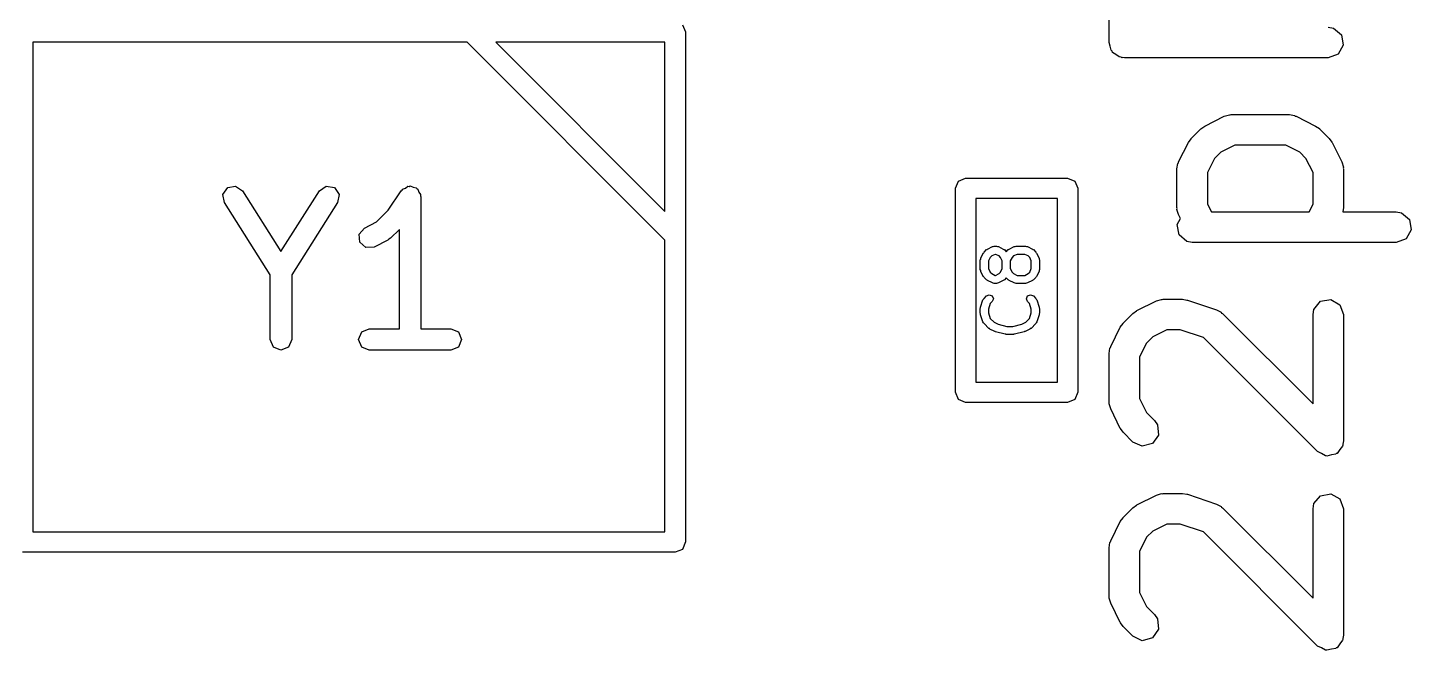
# Model space of a CAD drawing. Extents: x 115 to 337, y -185 to -59.
# Drawn here: x 221.97 to 228.75, y -105.66 to -102.6 of the extents above; entities that cross this region are included whole.
import ezdxf

# ---------------------------------------------------------------- set-up
doc = ezdxf.new("R2010")
doc.units = 0
doc.layers.add('BLACK', color=7, linetype='CONTINUOUS')

msp = doc.modelspace()

# ---------------------------------------------------------------- linework, layer by layer
at = {"layer": 'BLACK', "linetype": 'CONTINUOUS'}
for p, q in [((227.268, -102.678), (227.268, -102.229)), ((225.177, -102.591), (225.191, -102.626)), ((225.191, -102.626), (225.191, -105.126)), ((228.343, -102.603), (228.368, -102.607)), ((228.368, -102.607), (228.408, -102.64)), ((221.992, -102.676), (221.992, -105.076)), ((224.121, -102.676), (221.992, -102.676)), ((225.091, -103.647), (224.121, -102.676)), ((224.262, -102.676), (225.091, -103.506)), ((225.091, -102.676), (224.262, -102.676)), ((225.091, -103.506), (225.091, -102.676)), ((227.274, -102.696), (227.268, -102.678)), ((227.278, -102.715), (227.274, -102.696)), ((228.416, -102.691), (228.391, -102.735)), ((228.408, -102.64), (228.416, -102.691)), ((227.283, -102.72), (227.278, -102.715)), ((227.285, -102.726), (227.283, -102.72)), ((227.302, -102.736), (227.285, -102.726)), ((227.317, -102.748), (227.302, -102.736)), ((227.327, -102.75), (227.317, -102.748)), ((227.33, -102.752), (227.327, -102.75)), ((227.333, -102.751), (227.33, -102.752)), ((227.343, -102.753), (227.333, -102.751)), ((228.343, -102.753), (227.343, -102.753)), ((228.391, -102.735), (228.343, -102.753)), ((227.738, -103.087), (227.833, -103.039)), ((227.833, -103.039), (227.858, -103.032)), ((227.858, -103.032), (227.862, -103.033)), ((227.862, -103.033), (227.866, -103.031)), ((227.866, -103.031), (228.152, -103.031)), ((228.152, -103.031), (228.178, -103.036)), ((228.178, -103.036), (228.181, -103.039)), ((228.181, -103.039), (228.186, -103.039)), ((228.186, -103.039), (228.281, -103.087)), ((227.671, -103.149), (227.718, -103.101)), ((227.718, -103.101), (227.737, -103.088)), ((227.737, -103.088), (227.738, -103.087)), ((228.281, -103.087), (228.299, -103.1)), ((228.299, -103.1), (228.3, -103.101)), ((228.3, -103.101), (228.348, -103.149)), ((227.609, -103.263), (227.657, -103.168)), ((227.657, -103.168), (227.67, -103.15)), ((227.67, -103.15), (227.671, -103.149)), ((228.348, -103.149), (228.361, -103.167)), ((228.361, -103.167), (228.362, -103.168)), ((228.362, -103.168), (228.41, -103.263)), ((227.816, -103.216), (227.785, -103.246)), ((227.884, -103.181), (227.816, -103.216)), ((228.134, -103.181), (227.884, -103.181)), ((228.203, -103.216), (228.134, -103.181)), ((228.233, -103.246), (228.203, -103.216)), ((227.601, -103.297), (227.605, -103.271)), ((227.601, -103.487), (227.601, -103.297)), ((227.605, -103.271), (227.608, -103.268)), ((227.608, -103.268), (227.609, -103.263)), ((227.785, -103.246), (227.751, -103.315)), ((228.268, -103.315), (228.233, -103.246)), ((228.41, -103.263), (228.417, -103.288)), ((228.417, -103.288), (228.416, -103.293)), ((228.416, -103.293), (228.418, -103.297)), ((228.418, -103.297), (228.418, -103.487)), ((226.515, -103.392), (226.53, -103.357)), ((226.53, -103.357), (226.565, -103.342)), ((226.565, -103.342), (227.065, -103.342)), ((227.065, -103.342), (227.101, -103.357)), ((227.101, -103.357), (227.115, -103.392)), ((227.751, -103.315), (227.751, -103.47)), ((228.268, -103.47), (228.268, -103.315)), ((222.924, -103.422), (222.947, -103.389)), ((222.931, -103.462), (222.924, -103.422)), ((222.947, -103.389), (222.986, -103.382)), ((222.986, -103.382), (223.019, -103.405)), ((223.019, -103.405), (223.208, -103.702)), ((223.208, -103.702), (223.397, -103.405)), ((223.397, -103.405), (223.43, -103.382)), ((223.43, -103.382), (223.47, -103.389)), ((223.47, -103.389), (223.493, -103.422)), ((223.493, -103.422), (223.486, -103.462)), ((223.734, -103.5), (223.798, -103.404)), ((223.798, -103.404), (223.802, -103.401)), ((223.802, -103.401), (223.804, -103.396)), ((223.804, -103.396), (223.819, -103.391)), ((223.819, -103.391), (223.831, -103.382)), ((223.831, -103.382), (223.837, -103.383)), ((223.837, -103.383), (223.841, -103.381)), ((223.841, -103.381), (223.856, -103.387)), ((223.856, -103.387), (223.871, -103.39)), ((223.871, -103.39), (223.874, -103.394)), ((223.874, -103.394), (223.879, -103.396)), ((223.879, -103.396), (223.884, -103.411)), ((223.884, -103.411), (223.893, -103.423)), ((223.893, -103.423), (223.892, -103.429)), ((223.892, -103.429), (223.894, -103.434)), ((223.894, -103.434), (223.894, -104.081)), ((226.515, -104.392), (226.515, -103.392)), ((226.615, -103.442), (226.615, -104.342)), ((227.015, -103.442), (226.615, -103.442)), ((227.015, -104.342), (227.015, -103.442)), ((227.115, -103.392), (227.115, -104.392)), ((223.156, -103.816), (222.931, -103.462)), ((223.486, -103.462), (223.261, -103.816)), ((223.677, -103.557), (223.734, -103.5)), ((227.602, -103.492), (227.601, -103.487)), ((227.601, -103.496), (227.602, -103.492)), ((227.609, -103.521), (227.601, -103.496)), ((227.751, -103.47), (227.77, -103.508)), ((227.77, -103.508), (228.249, -103.508)), ((228.249, -103.508), (228.268, -103.47)), ((228.418, -103.487), (228.414, -103.508)), ((228.414, -103.508), (228.676, -103.508)), ((228.676, -103.508), (228.702, -103.512)), ((228.702, -103.512), (228.741, -103.545)), ((223.618, -103.587), (223.677, -103.557)), ((227.602, -103.57), (227.619, -103.541)), ((227.611, -103.62), (227.602, -103.57)), ((227.619, -103.541), (227.609, -103.521)), ((228.741, -103.545), (228.75, -103.596)), ((223.592, -103.617), (223.618, -103.587)), ((223.595, -103.657), (223.592, -103.617)), ((223.732, -103.647), (223.665, -103.681)), ((223.737, -103.641), (223.732, -103.647)), ((223.745, -103.637), (223.737, -103.641)), ((223.789, -103.594), (223.745, -103.637)), ((223.789, -104.081), (223.789, -103.594)), ((225.091, -105.076), (225.091, -103.647)), ((227.65, -103.653), (227.611, -103.62)), ((228.724, -103.64), (228.676, -103.658)), ((228.75, -103.596), (228.724, -103.64)), ((223.625, -103.683), (223.595, -103.657)), ((223.665, -103.681), (223.625, -103.683)), ((226.639, -103.734), (226.651, -103.711)), ((226.651, -103.711), (226.654, -103.708)), ((226.654, -103.708), (226.655, -103.705)), ((226.655, -103.705), (226.667, -103.693)), ((226.667, -103.693), (226.67, -103.692)), ((226.67, -103.692), (226.672, -103.69)), ((226.672, -103.69), (226.696, -103.678)), ((226.709, -103.716), (226.693, -103.724)), ((226.696, -103.678), (226.7, -103.678)), ((226.7, -103.678), (226.705, -103.676)), ((226.705, -103.676), (226.717, -103.676)), ((226.712, -103.716), (226.709, -103.716)), ((226.729, -103.724), (226.712, -103.716)), ((226.717, -103.676), (226.721, -103.678)), ((226.721, -103.678), (226.726, -103.678)), ((226.726, -103.678), (226.749, -103.69)), ((226.749, -103.69), (226.752, -103.692)), ((226.752, -103.692), (226.755, -103.693)), ((226.755, -103.693), (226.764, -103.703)), ((226.764, -103.703), (226.774, -103.693)), ((226.774, -103.693), (226.777, -103.692)), ((226.777, -103.692), (226.779, -103.69)), ((226.779, -103.69), (226.803, -103.678)), ((226.817, -103.716), (226.8, -103.724)), ((226.803, -103.678), (226.808, -103.678)), ((226.808, -103.678), (226.812, -103.676)), ((226.812, -103.676), (226.859, -103.676)), ((226.855, -103.716), (226.817, -103.716)), ((226.871, -103.724), (226.855, -103.716)), ((226.859, -103.676), (226.864, -103.678)), ((226.864, -103.678), (226.868, -103.678)), ((226.868, -103.678), (226.892, -103.69)), ((226.892, -103.69), (226.894, -103.692)), ((226.894, -103.692), (226.897, -103.693)), ((226.897, -103.693), (226.909, -103.705)), ((226.909, -103.705), (226.911, -103.708)), ((226.911, -103.708), (226.913, -103.711)), ((226.913, -103.711), (226.925, -103.734)), ((227.676, -103.658), (227.65, -103.653)), ((228.676, -103.658), (227.676, -103.658)), ((226.637, -103.743), (226.639, -103.739)), ((226.637, -103.791), (226.637, -103.743)), ((226.639, -103.739), (226.639, -103.734)), ((226.685, -103.731), (226.677, -103.748)), ((226.677, -103.748), (226.677, -103.786)), ((226.677, -103.786), (226.685, -103.803)), ((226.693, -103.724), (226.685, -103.731)), ((226.736, -103.731), (226.729, -103.724)), ((226.744, -103.748), (226.736, -103.731)), ((226.736, -103.803), (226.744, -103.786)), ((226.744, -103.786), (226.744, -103.748)), ((226.793, -103.731), (226.784, -103.748)), ((226.784, -103.748), (226.784, -103.786)), ((226.784, -103.786), (226.793, -103.803)), ((226.8, -103.724), (226.793, -103.731)), ((226.879, -103.731), (226.871, -103.724)), ((226.887, -103.748), (226.879, -103.731)), ((226.879, -103.803), (226.887, -103.786)), ((226.887, -103.786), (226.887, -103.748)), ((226.925, -103.734), (226.925, -103.739)), ((226.925, -103.739), (226.927, -103.743)), ((226.927, -103.743), (226.927, -103.791)), ((223.156, -104.134), (223.156, -103.816)), ((223.261, -103.816), (223.261, -104.134)), ((226.639, -103.795), (226.637, -103.791)), ((226.639, -103.8), (226.639, -103.795)), ((226.651, -103.824), (226.639, -103.8)), ((226.654, -103.826), (226.651, -103.824)), ((226.655, -103.829), (226.654, -103.826)), ((226.667, -103.841), (226.655, -103.829)), ((226.67, -103.842), (226.667, -103.841)), ((226.672, -103.845), (226.67, -103.842)), ((226.696, -103.856), (226.672, -103.845)), ((226.685, -103.803), (226.693, -103.81)), ((226.693, -103.81), (226.709, -103.819)), ((226.709, -103.819), (226.712, -103.819)), ((226.712, -103.819), (226.729, -103.81)), ((226.749, -103.845), (226.726, -103.856)), ((226.729, -103.81), (226.736, -103.803)), ((226.752, -103.842), (226.749, -103.845)), ((226.755, -103.841), (226.752, -103.842)), ((226.764, -103.831), (226.755, -103.841)), ((226.774, -103.841), (226.764, -103.831)), ((226.777, -103.842), (226.774, -103.841)), ((226.779, -103.845), (226.777, -103.842)), ((226.803, -103.856), (226.779, -103.845)), ((226.793, -103.803), (226.8, -103.81)), ((226.8, -103.81), (226.817, -103.819)), ((226.817, -103.819), (226.855, -103.819)), ((226.855, -103.819), (226.871, -103.81)), ((226.892, -103.845), (226.868, -103.856)), ((226.871, -103.81), (226.879, -103.803)), ((226.894, -103.842), (226.892, -103.845)), ((226.897, -103.841), (226.894, -103.842)), ((226.909, -103.829), (226.897, -103.841)), ((226.911, -103.826), (226.909, -103.829)), ((226.913, -103.824), (226.911, -103.826)), ((226.925, -103.8), (226.913, -103.824)), ((226.927, -103.791), (226.925, -103.795)), ((226.925, -103.795), (226.925, -103.8)), ((226.655, -103.932), (226.667, -103.92)), ((226.667, -103.92), (226.681, -103.914)), ((226.681, -103.914), (226.695, -103.92)), ((226.695, -103.92), (226.701, -103.934)), ((226.7, -103.857), (226.696, -103.856)), ((226.705, -103.859), (226.7, -103.857)), ((226.717, -103.859), (226.705, -103.859)), ((226.721, -103.857), (226.717, -103.859)), ((226.726, -103.856), (226.721, -103.857)), ((226.808, -103.857), (226.803, -103.856)), ((226.812, -103.859), (226.808, -103.857)), ((226.859, -103.859), (226.812, -103.859)), ((226.864, -103.857), (226.859, -103.859)), ((226.863, -103.934), (226.869, -103.92)), ((226.868, -103.856), (226.864, -103.857)), ((226.869, -103.92), (226.883, -103.914)), ((226.883, -103.914), (226.897, -103.92)), ((226.897, -103.92), (226.909, -103.932)), ((226.637, -103.981), (226.638, -103.978)), ((226.637, -104.005), (226.637, -103.981)), ((226.638, -103.975), (226.65, -103.939)), ((226.638, -103.978), (226.638, -103.975)), ((226.65, -103.939), (226.653, -103.936)), ((226.653, -103.936), (226.655, -103.932)), ((226.686, -103.957), (226.677, -103.985)), ((226.677, -103.985), (226.677, -104.002)), ((226.695, -103.948), (226.686, -103.957)), ((226.701, -103.934), (226.695, -103.948)), ((226.869, -103.948), (226.863, -103.934)), ((226.878, -103.957), (226.869, -103.948)), ((226.887, -103.985), (226.878, -103.957)), ((226.887, -104.002), (226.887, -103.985)), ((226.909, -103.932), (226.911, -103.936)), ((226.911, -103.936), (226.914, -103.939)), ((226.914, -103.939), (226.926, -103.975)), ((226.926, -103.975), (226.926, -103.978)), ((226.926, -103.978), (226.927, -103.981)), ((226.927, -103.981), (226.927, -104.005)), ((227.404, -103.992), (227.5, -103.944)), ((227.5, -103.944), (227.525, -103.937)), ((227.525, -103.937), (227.529, -103.938)), ((227.529, -103.938), (227.533, -103.936)), ((227.533, -103.936), (227.628, -103.936)), ((227.628, -103.936), (227.65, -103.94)), ((227.65, -103.94), (227.652, -103.94)), ((227.652, -103.94), (227.795, -103.988)), ((227.795, -103.988), (227.818, -104)), ((228.268, -104.011), (228.272, -103.986)), ((228.272, -103.986), (228.305, -103.946)), ((228.305, -103.946), (228.356, -103.937)), ((228.356, -103.937), (228.4, -103.963)), ((228.4, -103.963), (228.418, -104.011)), ((226.638, -104.008), (226.637, -104.005)), ((226.638, -104.012), (226.638, -104.008)), ((226.65, -104.047), (226.638, -104.012)), ((226.653, -104.051), (226.65, -104.047)), ((226.655, -104.055), (226.653, -104.051)), ((226.679, -104.079), (226.655, -104.055)), ((226.677, -104.002), (226.686, -104.03)), ((226.686, -104.03), (226.705, -104.048)), ((226.705, -104.048), (226.724, -104.058)), ((226.724, -104.058), (226.767, -104.069)), ((226.797, -104.069), (226.841, -104.058)), ((226.841, -104.058), (226.86, -104.048)), ((226.86, -104.048), (226.878, -104.03)), ((226.878, -104.03), (226.887, -104.002)), ((226.909, -104.055), (226.886, -104.079)), ((226.911, -104.051), (226.909, -104.055)), ((226.914, -104.047), (226.911, -104.051)), ((226.926, -104.012), (226.914, -104.047)), ((226.927, -104.005), (226.926, -104.008)), ((226.926, -104.008), (226.926, -104.012)), ((227.323, -104.073), (227.337, -104.055)), ((227.337, -104.053), (227.385, -104.006)), ((227.337, -104.055), (227.337, -104.053)), ((227.385, -104.006), (227.403, -103.993)), ((227.403, -103.993), (227.404, -103.992)), ((227.818, -104), (227.82, -104.004)), ((227.82, -104.004), (227.824, -104.006)), ((227.824, -104.006), (228.268, -104.449)), ((228.268, -104.449), (228.268, -104.011)), ((228.418, -104.011), (228.418, -104.63)), ((223.589, -104.134), (223.604, -104.096)), ((223.604, -104.096), (223.641, -104.081)), ((223.641, -104.081), (223.789, -104.081)), ((223.894, -104.081), (224.041, -104.081)), ((224.041, -104.081), (224.079, -104.096)), ((224.079, -104.096), (224.094, -104.134)), ((226.682, -104.08), (226.679, -104.079)), ((226.684, -104.083), (226.682, -104.08)), ((226.708, -104.095), (226.684, -104.083)), ((226.71, -104.095), (226.708, -104.095)), ((226.712, -104.096), (226.71, -104.095)), ((226.759, -104.108), (226.712, -104.096)), ((226.762, -104.108), (226.759, -104.108)), ((226.764, -104.109), (226.762, -104.108)), ((226.8, -104.109), (226.764, -104.109)), ((226.767, -104.069), (226.797, -104.069)), ((226.802, -104.108), (226.8, -104.109)), ((226.805, -104.108), (226.802, -104.108)), ((226.852, -104.096), (226.805, -104.108)), ((226.854, -104.095), (226.852, -104.096)), ((226.857, -104.095), (226.854, -104.095)), ((226.88, -104.083), (226.857, -104.095)), ((226.882, -104.08), (226.88, -104.083)), ((226.886, -104.079), (226.882, -104.08)), ((227.276, -104.168), (227.323, -104.073)), ((227.482, -104.12), (227.452, -104.151)), ((227.551, -104.086), (227.482, -104.12)), ((227.616, -104.086), (227.551, -104.086)), ((227.731, -104.124), (227.616, -104.086)), ((228.29, -104.683), (227.731, -104.124)), ((223.171, -104.171), (223.156, -104.134)), ((223.208, -104.186), (223.171, -104.171)), ((223.245, -104.171), (223.208, -104.186)), ((223.261, -104.134), (223.245, -104.171)), ((223.604, -104.171), (223.589, -104.134)), ((223.641, -104.186), (223.604, -104.171)), ((223.841, -104.186), (223.641, -104.186)), ((224.041, -104.186), (223.841, -104.186)), ((224.079, -104.171), (224.041, -104.186)), ((224.094, -104.134), (224.079, -104.171)), ((227.268, -104.202), (227.272, -104.176)), ((227.272, -104.176), (227.275, -104.173)), ((227.275, -104.173), (227.276, -104.168)), ((227.452, -104.151), (227.418, -104.219)), ((227.268, -104.44), (227.268, -104.202)), ((227.418, -104.219), (227.418, -104.422)), ((226.53, -104.428), (226.515, -104.392)), ((226.615, -104.342), (227.015, -104.342)), ((227.115, -104.392), (227.101, -104.428)), ((226.565, -104.442), (226.53, -104.428)), ((227.065, -104.442), (226.565, -104.442)), ((227.101, -104.428), (227.065, -104.442)), ((227.269, -104.444), (227.268, -104.44)), ((227.268, -104.448), (227.269, -104.444)), ((227.276, -104.473), (227.268, -104.448)), ((227.418, -104.422), (227.452, -104.491)), ((227.323, -104.569), (227.276, -104.473)), ((227.452, -104.491), (227.491, -104.53)), ((227.491, -104.53), (227.506, -104.551)), ((227.324, -104.57), (227.323, -104.569)), ((227.337, -104.588), (227.324, -104.57)), ((227.385, -104.636), (227.337, -104.588)), ((227.506, -104.551), (227.51, -104.602)), ((227.431, -104.657), (227.385, -104.636)), ((227.481, -104.644), (227.431, -104.657)), ((227.51, -104.602), (227.481, -104.644)), ((228.413, -104.656), (228.399, -104.673)), ((228.414, -104.651), (228.413, -104.656)), ((228.415, -104.65), (228.414, -104.651)), ((228.418, -104.63), (228.415, -104.646)), ((228.415, -104.646), (228.415, -104.65)), ((228.31, -104.693), (228.29, -104.683)), ((228.33, -104.704), (228.31, -104.693)), ((228.333, -104.704), (228.33, -104.704)), ((228.336, -104.705), (228.333, -104.704)), ((228.358, -104.699), (228.336, -104.705)), ((228.38, -104.695), (228.358, -104.699)), ((228.382, -104.693), (228.38, -104.695)), ((228.386, -104.692), (228.382, -104.693)), ((228.399, -104.673), (228.386, -104.692)), ((227.404, -104.944), (227.5, -104.896)), ((227.5, -104.896), (227.525, -104.889)), ((227.525, -104.889), (227.529, -104.89)), ((227.529, -104.89), (227.533, -104.889)), ((227.533, -104.889), (227.628, -104.889)), ((227.628, -104.889), (227.65, -104.892)), ((227.65, -104.892), (227.652, -104.892)), ((227.652, -104.892), (227.795, -104.94)), ((227.795, -104.94), (227.818, -104.952)), ((228.268, -104.964), (228.272, -104.938)), ((228.272, -104.938), (228.305, -104.899)), ((228.305, -104.899), (228.356, -104.89)), ((228.356, -104.89), (228.4, -104.915)), ((228.4, -104.915), (228.418, -104.964)), ((227.323, -105.025), (227.337, -105.007)), ((227.337, -105.006), (227.385, -104.958)), ((227.337, -105.007), (227.337, -105.006)), ((227.385, -104.958), (227.403, -104.945)), ((227.403, -104.945), (227.404, -104.944)), ((227.818, -104.952), (227.82, -104.956)), ((227.82, -104.956), (227.824, -104.958)), ((227.824, -104.958), (228.268, -105.402)), ((228.268, -105.402), (228.268, -104.964)), ((228.418, -104.964), (228.418, -105.583)), ((221.992, -105.076), (225.091, -105.076)), ((227.276, -105.121), (227.323, -105.025)), ((227.482, -105.073), (227.452, -105.103)), ((227.551, -105.039), (227.482, -105.073)), ((227.616, -105.039), (227.551, -105.039)), ((227.731, -105.077), (227.616, -105.039)), ((225.191, -105.126), (225.177, -105.162)), ((227.268, -105.154), (227.272, -105.128)), ((227.272, -105.128), (227.275, -105.125)), ((227.275, -105.125), (227.276, -105.121)), ((227.452, -105.103), (227.418, -105.172)), ((228.29, -105.636), (227.731, -105.077)), ((225.141, -105.176), (221.941, -105.176)), ((225.177, -105.162), (225.141, -105.176)), ((227.268, -105.392), (227.268, -105.154)), ((227.418, -105.172), (227.418, -105.374)), ((227.269, -105.396), (227.268, -105.392)), ((227.268, -105.401), (227.269, -105.396)), ((227.276, -105.426), (227.268, -105.401)), ((227.418, -105.374), (227.452, -105.443)), ((227.323, -105.521), (227.276, -105.426)), ((227.452, -105.443), (227.491, -105.482)), ((227.491, -105.482), (227.506, -105.503)), ((227.324, -105.522), (227.323, -105.521)), ((227.337, -105.54), (227.324, -105.522)), ((227.385, -105.588), (227.337, -105.54)), ((227.506, -105.503), (227.51, -105.554)), ((227.431, -105.61), (227.385, -105.588)), ((227.481, -105.596), (227.431, -105.61)), ((227.51, -105.554), (227.481, -105.596)), ((228.413, -105.608), (228.399, -105.626)), ((228.414, -105.604), (228.413, -105.608)), ((228.415, -105.602), (228.414, -105.604)), ((228.418, -105.583), (228.415, -105.599)), ((228.415, -105.599), (228.415, -105.602)), ((228.31, -105.645), (228.29, -105.636)), ((228.33, -105.656), (228.31, -105.645)), ((228.333, -105.656), (228.33, -105.656)), ((228.336, -105.657), (228.333, -105.656)), ((228.358, -105.651), (228.336, -105.657)), ((228.38, -105.648), (228.358, -105.651)), ((228.382, -105.645), (228.38, -105.648)), ((228.386, -105.644), (228.382, -105.645)), ((228.399, -105.626), (228.386, -105.644))]:
    msp.add_line(p, q, dxfattribs=at)

doc.saveas('drawing.dxf')
